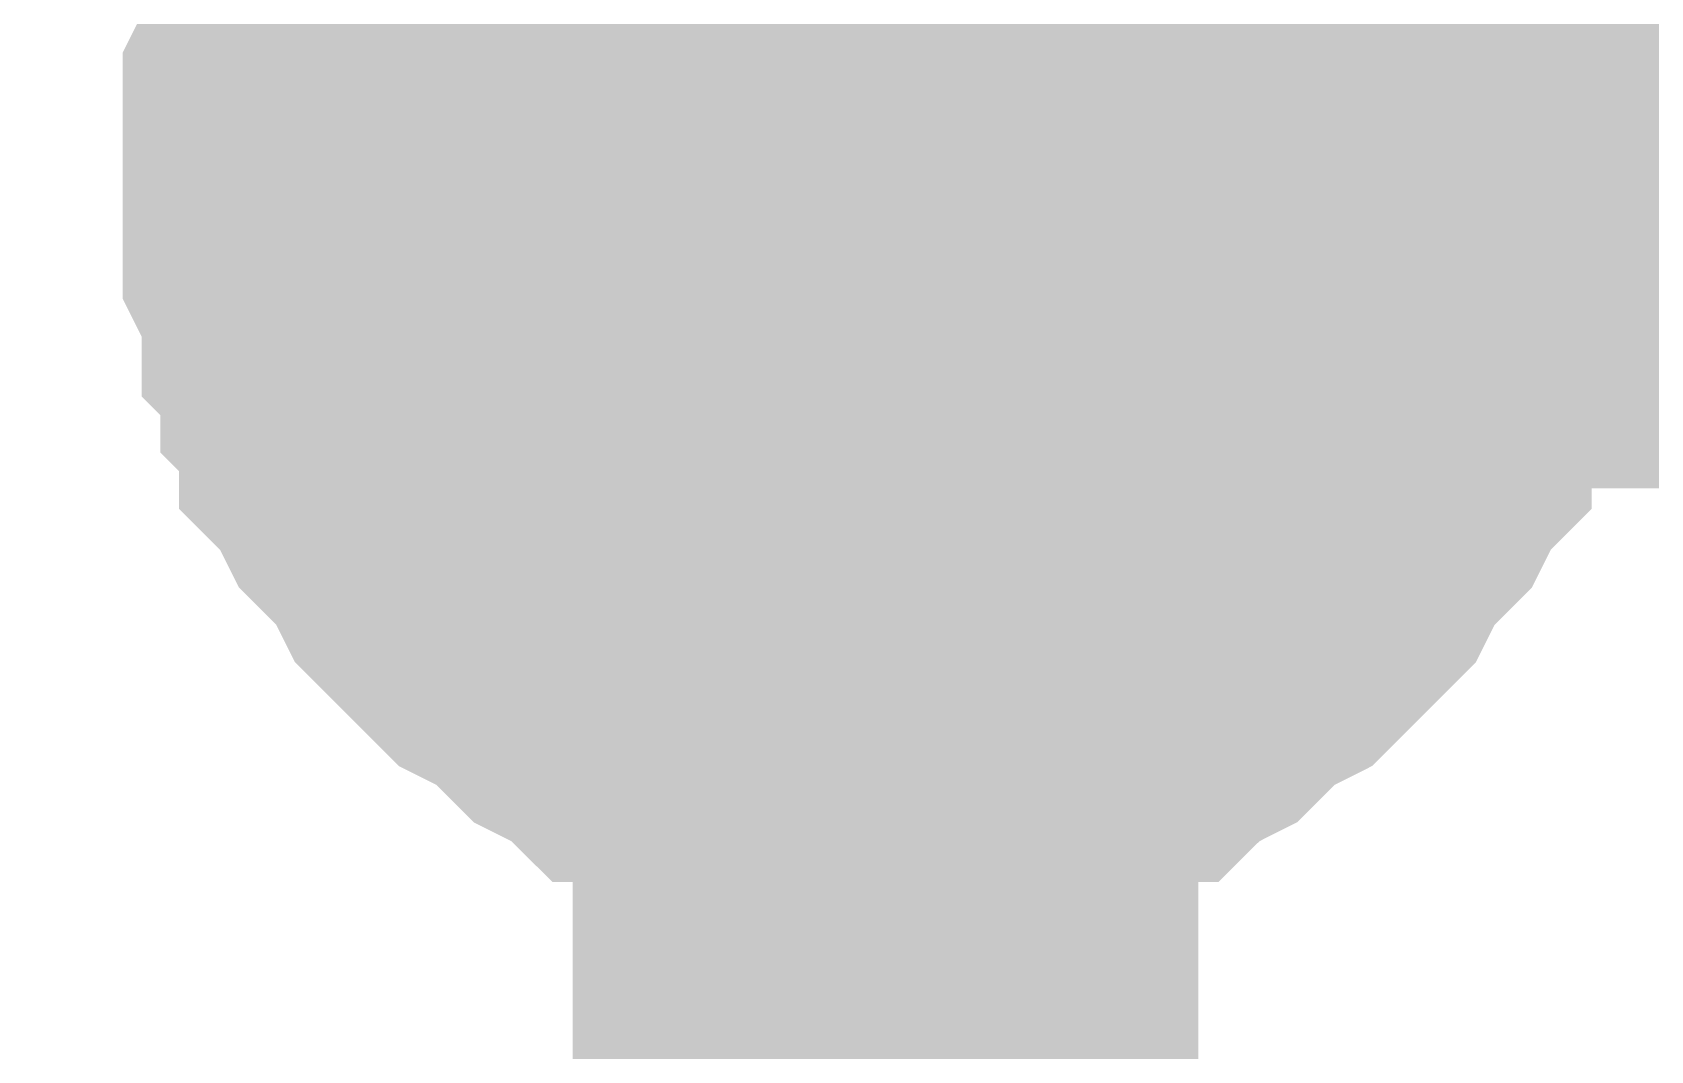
# Model space of a CAD drawing. Header units: inches. Extents: x 0 to 841, y 0 to 594.
# Drawn here: x 89.012 to 90.95, y 98.94 to 100.16 of the extents above; entities that cross this region are included whole.
import ezdxf

# ---------------------------------------------------------------- set-up
doc = ezdxf.new("R2010")
doc.units = ezdxf.units.IN
doc.layers.add('Sheet', color=255, linetype='Continuous')

msp = doc.modelspace()

# ---------------------------------------------------------------- linework, layer by layer
at = {"layer": 'Sheet'}
for points in [[(90.0334, 122.4923, 0.7493, 0.7493, 0), (90.0334, 99.9882, 0.7493, 0.7493, 0)], [(89.2698, 99.9882, 0.2997, 0.2997, 0), (89.2698, 100.0331, 0.2997, 0.2997, 0), (89.2698, 100.078, 0.2997, 0.2997, 0), (89.2698, 100.1005, 0.2997, 0.2997, 0), (89.2922, 100.1454, 0.2997, 0.2997, 0), (89.2922, 100.1903, 0.2997, 0.2997, 0), (89.3147, 100.2128, 0.2997, 0.2997, 0), (89.3147, 100.2577, 0.2997, 0.2997, 0), (89.3372, 100.2802, 0.2997, 0.2997, 0), (89.3372, 100.3251, 0.2997, 0.2997, 0)], [(89.2698, 99.9882, 0.2997, 0.2997, 0), (89.2698, 100.0331, 0.2997, 0.2997, 0), (89.2698, 100.078, 0.2997, 0.2997, 0), (89.2698, 100.1005, 0.2997, 0.2997, 0), (89.2922, 100.1454, 0.2997, 0.2997, 0), (89.2922, 100.1903, 0.2997, 0.2997, 0), (89.3147, 100.2128, 0.2997, 0.2997, 0), (89.3147, 100.2577, 0.2997, 0.2997, 0), (89.3372, 100.2802, 0.2997, 0.2997, 0), (89.3372, 100.3251, 0.2997, 0.2997, 0)], [(89.5168, 99.9882, 0.2997, 0.2997, 0), (89.5168, 100.0107, 0.2997, 0.2997, 0), (89.5168, 100.0331, 0.2997, 0.2997, 0), (89.5168, 100.078, 0.2997, 0.2997, 0), (89.5168, 100.1005, 0.2997, 0.2997, 0), (89.5393, 100.123, 0.2997, 0.2997, 0), (89.5393, 100.1454, 0.2997, 0.2997, 0), (89.5393, 100.1679, 0.2997, 0.2997, 0), (89.5617, 100.1903, 0.2997, 0.2997, 0), (89.5617, 100.2128, 0.2997, 0.2997, 0), (89.5842, 100.2353, 0.2997, 0.2997, 0), (89.5842, 100.2577, 0.2997, 0.2997, 0), (89.6067, 100.2802, 0.2997, 0.2997, 0), (89.6067, 100.3026, 0.2997, 0.2997, 0), (89.6291, 100.3251, 0.2997, 0.2997, 0)], [(89.5168, 99.9882, 0.2997, 0.2997, 0), (89.5168, 100.0107, 0.2997, 0.2997, 0), (89.5168, 100.0331, 0.2997, 0.2997, 0), (89.5168, 100.078, 0.2997, 0.2997, 0), (89.5168, 100.1005, 0.2997, 0.2997, 0), (89.5393, 100.123, 0.2997, 0.2997, 0), (89.5393, 100.1454, 0.2997, 0.2997, 0), (89.5393, 100.1679, 0.2997, 0.2997, 0), (89.5617, 100.1903, 0.2997, 0.2997, 0), (89.5617, 100.2128, 0.2997, 0.2997, 0), (89.5842, 100.2353, 0.2997, 0.2997, 0), (89.5842, 100.2577, 0.2997, 0.2997, 0), (89.6067, 100.2802, 0.2997, 0.2997, 0), (89.6067, 100.3026, 0.2997, 0.2997, 0), (89.6291, 100.3251, 0.2997, 0.2997, 0)], [(90.4151, 100.3251, 0.2997, 0.2997, 0), (90.4376, 100.3026, 0.2997, 0.2997, 0), (90.4376, 100.2802, 0.2997, 0.2997, 0), (90.4601, 100.2577, 0.2997, 0.2997, 0), (90.4601, 100.2353, 0.2997, 0.2997, 0), (90.4825, 100.2128, 0.2997, 0.2997, 0), (90.4825, 100.1903, 0.2997, 0.2997, 0), (90.505, 100.1679, 0.2997, 0.2997, 0), (90.505, 100.1454, 0.2997, 0.2997, 0), (90.505, 100.123, 0.2997, 0.2997, 0), (90.5274, 100.1005, 0.2997, 0.2997, 0), (90.5274, 100.078, 0.2997, 0.2997, 0), (90.5274, 100.0331, 0.2997, 0.2997, 0), (90.5274, 100.0107, 0.2997, 0.2997, 0), (90.5274, 99.9882, 0.2997, 0.2997, 0)], [(90.4151, 100.3251, 0.2997, 0.2997, 0), (90.4376, 100.3026, 0.2997, 0.2997, 0), (90.4376, 100.2802, 0.2997, 0.2997, 0), (90.4601, 100.2577, 0.2997, 0.2997, 0), (90.4601, 100.2353, 0.2997, 0.2997, 0), (90.4825, 100.2128, 0.2997, 0.2997, 0), (90.4825, 100.1903, 0.2997, 0.2997, 0), (90.505, 100.1679, 0.2997, 0.2997, 0), (90.505, 100.1454, 0.2997, 0.2997, 0), (90.505, 100.123, 0.2997, 0.2997, 0), (90.5274, 100.1005, 0.2997, 0.2997, 0), (90.5274, 100.078, 0.2997, 0.2997, 0), (90.5274, 100.0331, 0.2997, 0.2997, 0), (90.5274, 100.0107, 0.2997, 0.2997, 0), (90.5274, 99.9882, 0.2997, 0.2997, 0)], [(90.7295, 100.3251, 0.2997, 0.2997, 0), (90.7295, 100.2802, 0.2997, 0.2997, 0), (90.752, 100.2577, 0.2997, 0.2997, 0), (90.752, 100.2128, 0.2997, 0.2997, 0), (90.7745, 100.1903, 0.2997, 0.2997, 0), (90.7745, 100.1454, 0.2997, 0.2997, 0), (90.7969, 100.1005, 0.2997, 0.2997, 0), (90.7969, 100.078, 0.2997, 0.2997, 0), (90.7969, 100.0331, 0.2997, 0.2997, 0), (90.7969, 99.9882, 0.2997, 0.2997, 0)], [(90.7295, 100.3251, 0.2997, 0.2997, 0), (90.7295, 100.2802, 0.2997, 0.2997, 0), (90.752, 100.2577, 0.2997, 0.2997, 0), (90.752, 100.2128, 0.2997, 0.2997, 0), (90.7745, 100.1903, 0.2997, 0.2997, 0), (90.7745, 100.1454, 0.2997, 0.2997, 0), (90.7969, 100.1005, 0.2997, 0.2997, 0), (90.7969, 100.078, 0.2997, 0.2997, 0), (90.7969, 100.0331, 0.2997, 0.2997, 0), (90.7969, 99.9882, 0.2997, 0.2997, 0)], [(75.0315, 94.9798, 0.7493, 0.7493, 0), (90.0334, 94.9798, 0.7493, 0.7493, 0), (90.0334, 99.9882, 0.7493, 0.7493, 0), (100.0271, 99.9882, 0.7493, 0.7493, 0)], [(89.2698, 99.9882, 0.0991, 0.0991, 0), (89.2698, 100.0331, 0.0991, 0.0991, 0), (89.2698, 100.078, 0.0991, 0.0991, 0), (89.2698, 100.1005, 0.0991, 0.0991, 0), (89.2922, 100.1454, 0.0991, 0.0991, 0), (89.2922, 100.1903, 0.0991, 0.0991, 0), (89.3147, 100.2128, 0.0991, 0.0991, 0)], [(89.2698, 99.9882, 0.0991, 0.0991, 0), (89.2698, 100.0331, 0.0991, 0.0991, 0), (89.2698, 100.078, 0.0991, 0.0991, 0), (89.2698, 100.1005, 0.0991, 0.0991, 0), (89.2922, 100.1454, 0.0991, 0.0991, 0), (89.2922, 100.1903, 0.0991, 0.0991, 0), (89.3147, 100.2128, 0.0991, 0.0991, 0)], [(89.5168, 99.9882, 0.0991, 0.0991, 0), (89.5168, 100.0107, 0.0991, 0.0991, 0), (89.5168, 100.0331, 0.0991, 0.0991, 0), (89.5168, 100.078, 0.0991, 0.0991, 0), (89.5168, 100.1005, 0.0991, 0.0991, 0), (89.5393, 100.123, 0.0991, 0.0991, 0), (89.5393, 100.1454, 0.0991, 0.0991, 0), (89.5393, 100.1679, 0.0991, 0.0991, 0), (89.5617, 100.1903, 0.0991, 0.0991, 0), (89.5617, 100.2128, 0.0991, 0.0991, 0)], [(89.5168, 99.9882, 0.0991, 0.0991, 0), (89.5168, 100.0107, 0.0991, 0.0991, 0), (89.5168, 100.0331, 0.0991, 0.0991, 0), (89.5168, 100.078, 0.0991, 0.0991, 0), (89.5168, 100.1005, 0.0991, 0.0991, 0), (89.5393, 100.123, 0.0991, 0.0991, 0), (89.5393, 100.1454, 0.0991, 0.0991, 0), (89.5393, 100.1679, 0.0991, 0.0991, 0), (89.5617, 100.1903, 0.0991, 0.0991, 0), (89.5617, 100.2128, 0.0991, 0.0991, 0)], [(90.4825, 100.2128, 0.0991, 0.0991, 0), (90.4825, 100.1903, 0.0991, 0.0991, 0), (90.505, 100.1679, 0.0991, 0.0991, 0), (90.505, 100.1454, 0.0991, 0.0991, 0), (90.505, 100.123, 0.0991, 0.0991, 0), (90.5274, 100.1005, 0.0991, 0.0991, 0), (90.5274, 100.078, 0.0991, 0.0991, 0), (90.5274, 100.0331, 0.0991, 0.0991, 0), (90.5274, 100.0107, 0.0991, 0.0991, 0), (90.5274, 99.9882, 0.0991, 0.0991, 0)], [(90.4825, 100.2128, 0.0991, 0.0991, 0), (90.4825, 100.1903, 0.0991, 0.0991, 0), (90.505, 100.1679, 0.0991, 0.0991, 0), (90.505, 100.1454, 0.0991, 0.0991, 0), (90.505, 100.123, 0.0991, 0.0991, 0), (90.5274, 100.1005, 0.0991, 0.0991, 0), (90.5274, 100.078, 0.0991, 0.0991, 0), (90.5274, 100.0331, 0.0991, 0.0991, 0), (90.5274, 100.0107, 0.0991, 0.0991, 0), (90.5274, 99.9882, 0.0991, 0.0991, 0)], [(90.752, 100.2128, 0.0991, 0.0991, 0), (90.7745, 100.1903, 0.0991, 0.0991, 0), (90.7745, 100.1454, 0.0991, 0.0991, 0), (90.7969, 100.1005, 0.0991, 0.0991, 0), (90.7969, 100.078, 0.0991, 0.0991, 0), (90.7969, 100.0331, 0.0991, 0.0991, 0), (90.7969, 99.9882, 0.0991, 0.0991, 0)], [(90.752, 100.2128, 0.0991, 0.0991, 0), (90.7745, 100.1903, 0.0991, 0.0991, 0), (90.7745, 100.1454, 0.0991, 0.0991, 0), (90.7969, 100.1005, 0.0991, 0.0991, 0), (90.7969, 100.078, 0.0991, 0.0991, 0), (90.7969, 100.0331, 0.0991, 0.0991, 0), (90.7969, 99.9882, 0.0991, 0.0991, 0)], [(90.0334, 99.2246, 0.2997, 0.2997, 0), (89.9884, 99.2246, 0.2997, 0.2997, 0), (89.9435, 99.2246, 0.2997, 0.2997, 0), (89.9211, 99.2246, 0.2997, 0.2997, 0), (89.8761, 99.2471, 0.2997, 0.2997, 0), (89.8312, 99.2471, 0.2997, 0.2997, 0), (89.8088, 99.2695, 0.2997, 0.2997, 0), (89.7639, 99.2695, 0.2997, 0.2997, 0), (89.7414, 99.292, 0.2997, 0.2997, 0), (89.6965, 99.292, 0.2997, 0.2997, 0), (89.674, 99.3144, 0.2997, 0.2997, 0), (89.6291, 99.3369, 0.2997, 0.2997, 0), (89.6067, 99.3593, 0.2997, 0.2997, 0), (89.5842, 99.3818, 0.2997, 0.2997, 0), (89.5393, 99.4043, 0.2997, 0.2997, 0), (89.5168, 99.4267, 0.2997, 0.2997, 0), (89.4944, 99.4492, 0.2997, 0.2997, 0), (89.4719, 99.4716, 0.2997, 0.2997, 0), (89.4494, 99.4941, 0.2997, 0.2997, 0), (89.427, 99.539, 0.2997, 0.2997, 0), (89.4045, 99.5615, 0.2997, 0.2997, 0), (89.3821, 99.5839, 0.2997, 0.2997, 0), (89.3596, 99.6289, 0.2997, 0.2997, 0), (89.3372, 99.6513, 0.2997, 0.2997, 0), (89.3372, 99.6962, 0.2997, 0.2997, 0), (89.3147, 99.7187, 0.2997, 0.2997, 0), (89.3147, 99.7636, 0.2997, 0.2997, 0), (89.2922, 99.7861, 0.2997, 0.2997, 0), (89.2922, 99.831, 0.2997, 0.2997, 0), (89.2698, 99.8759, 0.2997, 0.2997, 0), (89.2698, 99.8984, 0.2997, 0.2997, 0), (89.2698, 99.9433, 0.2997, 0.2997, 0), (89.2698, 99.9882, 0.2997, 0.2997, 0)], [(89.2698, 99.9882, 0.2997, 0.2997, 0), (89.2698, 99.9882, 0.2997, 0.2997, 0)], [(90.0334, 99.2246, 0.2997, 0.2997, 0), (89.9884, 99.2246, 0.2997, 0.2997, 0), (89.9435, 99.2246, 0.2997, 0.2997, 0), (89.9211, 99.2246, 0.2997, 0.2997, 0), (89.8761, 99.2471, 0.2997, 0.2997, 0), (89.8312, 99.2471, 0.2997, 0.2997, 0), (89.8088, 99.2695, 0.2997, 0.2997, 0), (89.7639, 99.2695, 0.2997, 0.2997, 0), (89.7414, 99.292, 0.2997, 0.2997, 0), (89.6965, 99.292, 0.2997, 0.2997, 0), (89.674, 99.3144, 0.2997, 0.2997, 0), (89.6291, 99.3369, 0.2997, 0.2997, 0), (89.6067, 99.3593, 0.2997, 0.2997, 0), (89.5842, 99.3818, 0.2997, 0.2997, 0), (89.5393, 99.4043, 0.2997, 0.2997, 0), (89.5168, 99.4267, 0.2997, 0.2997, 0), (89.4944, 99.4492, 0.2997, 0.2997, 0), (89.4719, 99.4716, 0.2997, 0.2997, 0), (89.4494, 99.4941, 0.2997, 0.2997, 0), (89.427, 99.539, 0.2997, 0.2997, 0), (89.4045, 99.5615, 0.2997, 0.2997, 0), (89.3821, 99.5839, 0.2997, 0.2997, 0), (89.3596, 99.6289, 0.2997, 0.2997, 0), (89.3372, 99.6513, 0.2997, 0.2997, 0), (89.3372, 99.6962, 0.2997, 0.2997, 0), (89.3147, 99.7187, 0.2997, 0.2997, 0), (89.3147, 99.7636, 0.2997, 0.2997, 0), (89.2922, 99.7861, 0.2997, 0.2997, 0), (89.2922, 99.831, 0.2997, 0.2997, 0), (89.2698, 99.8759, 0.2997, 0.2997, 0), (89.2698, 99.8984, 0.2997, 0.2997, 0), (89.2698, 99.9433, 0.2997, 0.2997, 0), (89.2698, 99.9882, 0.2997, 0.2997, 0)], [(89.2698, 99.9882, 0.2997, 0.2997, 0), (89.2698, 99.9882, 0.2997, 0.2997, 0)], [(90.0334, 99.4716, 0.2997, 0.2997, 0), (90.0109, 99.4716, 0.2997, 0.2997, 0), (89.9884, 99.4716, 0.2997, 0.2997, 0), (89.9435, 99.4716, 0.2997, 0.2997, 0), (89.9211, 99.4716, 0.2997, 0.2997, 0), (89.8986, 99.4941, 0.2997, 0.2997, 0), (89.8761, 99.4941, 0.2997, 0.2997, 0), (89.8537, 99.4941, 0.2997, 0.2997, 0), (89.8312, 99.5166, 0.2997, 0.2997, 0), (89.8088, 99.5166, 0.2997, 0.2997, 0), (89.7863, 99.539, 0.2997, 0.2997, 0), (89.7639, 99.539, 0.2997, 0.2997, 0), (89.7414, 99.5615, 0.2997, 0.2997, 0), (89.7189, 99.5839, 0.2997, 0.2997, 0), (89.6965, 99.5839, 0.2997, 0.2997, 0), (89.674, 99.6064, 0.2997, 0.2997, 0), (89.674, 99.6289, 0.2997, 0.2997, 0), (89.6516, 99.6513, 0.2997, 0.2997, 0), (89.6291, 99.6738, 0.2997, 0.2997, 0), (89.6067, 99.6962, 0.2997, 0.2997, 0), (89.6067, 99.6962, 0.2997, 0.2997, 0), (89.5842, 99.7187, 0.2997, 0.2997, 0), (89.5842, 99.7412, 0.2997, 0.2997, 0), (89.5617, 99.7636, 0.2997, 0.2997, 0), (89.5617, 99.7861, 0.2997, 0.2997, 0), (89.5393, 99.8085, 0.2997, 0.2997, 0), (89.5393, 99.831, 0.2997, 0.2997, 0), (89.5393, 99.8534, 0.2997, 0.2997, 0), (89.5168, 99.8984, 0.2997, 0.2997, 0), (89.5168, 99.9208, 0.2997, 0.2997, 0), (89.5168, 99.9433, 0.2997, 0.2997, 0), (89.5168, 99.9657, 0.2997, 0.2997, 0), (89.5168, 99.9882, 0.2997, 0.2997, 0)], [(89.5168, 99.9882, 0.2997, 0.2997, 0), (89.5168, 99.9882, 0.2997, 0.2997, 0)], [(90.0334, 99.4716, 0.2997, 0.2997, 0), (90.0109, 99.4716, 0.2997, 0.2997, 0), (89.9884, 99.4716, 0.2997, 0.2997, 0), (89.9435, 99.4716, 0.2997, 0.2997, 0), (89.9211, 99.4716, 0.2997, 0.2997, 0), (89.8986, 99.4941, 0.2997, 0.2997, 0), (89.8761, 99.4941, 0.2997, 0.2997, 0), (89.8537, 99.4941, 0.2997, 0.2997, 0), (89.8312, 99.5166, 0.2997, 0.2997, 0), (89.8088, 99.5166, 0.2997, 0.2997, 0), (89.7863, 99.539, 0.2997, 0.2997, 0), (89.7639, 99.539, 0.2997, 0.2997, 0), (89.7414, 99.5615, 0.2997, 0.2997, 0), (89.7189, 99.5839, 0.2997, 0.2997, 0), (89.6965, 99.5839, 0.2997, 0.2997, 0), (89.674, 99.6064, 0.2997, 0.2997, 0), (89.674, 99.6289, 0.2997, 0.2997, 0), (89.6516, 99.6513, 0.2997, 0.2997, 0), (89.6291, 99.6738, 0.2997, 0.2997, 0), (89.6067, 99.6962, 0.2997, 0.2997, 0), (89.6067, 99.6962, 0.2997, 0.2997, 0), (89.5842, 99.7187, 0.2997, 0.2997, 0), (89.5842, 99.7412, 0.2997, 0.2997, 0), (89.5617, 99.7636, 0.2997, 0.2997, 0), (89.5617, 99.7861, 0.2997, 0.2997, 0), (89.5393, 99.8085, 0.2997, 0.2997, 0), (89.5393, 99.831, 0.2997, 0.2997, 0), (89.5393, 99.8534, 0.2997, 0.2997, 0), (89.5168, 99.8984, 0.2997, 0.2997, 0), (89.5168, 99.9208, 0.2997, 0.2997, 0), (89.5168, 99.9433, 0.2997, 0.2997, 0), (89.5168, 99.9657, 0.2997, 0.2997, 0), (89.5168, 99.9882, 0.2997, 0.2997, 0)], [(89.5168, 99.9882, 0.2997, 0.2997, 0), (89.5168, 99.9882, 0.2997, 0.2997, 0)], [(90.7969, 99.9882, 0.2997, 0.2997, 0), (90.7969, 99.9433, 0.2997, 0.2997, 0), (90.7969, 99.8984, 0.2997, 0.2997, 0), (90.7969, 99.8759, 0.2997, 0.2997, 0), (90.7745, 99.831, 0.2997, 0.2997, 0), (90.7745, 99.7861, 0.2997, 0.2997, 0), (90.752, 99.7636, 0.2997, 0.2997, 0), (90.752, 99.7187, 0.2997, 0.2997, 0), (90.7295, 99.6962, 0.2997, 0.2997, 0), (90.7295, 99.6513, 0.2997, 0.2997, 0), (90.7071, 99.6289, 0.2997, 0.2997, 0), (90.6846, 99.5839, 0.2997, 0.2997, 0), (90.6622, 99.5615, 0.2997, 0.2997, 0), (90.6397, 99.539, 0.2997, 0.2997, 0), (90.6173, 99.4941, 0.2997, 0.2997, 0), (90.5948, 99.4716, 0.2997, 0.2997, 0), (90.5723, 99.4492, 0.2997, 0.2997, 0), (90.5499, 99.4267, 0.2997, 0.2997, 0), (90.5274, 99.4043, 0.2997, 0.2997, 0), (90.4825, 99.3818, 0.2997, 0.2997, 0), (90.4601, 99.3593, 0.2997, 0.2997, 0), (90.4376, 99.3369, 0.2997, 0.2997, 0), (90.3927, 99.3144, 0.2997, 0.2997, 0), (90.3702, 99.292, 0.2997, 0.2997, 0), (90.3253, 99.292, 0.2997, 0.2997, 0), (90.3028, 99.2695, 0.2997, 0.2997, 0), (90.2579, 99.2695, 0.2997, 0.2997, 0), (90.2355, 99.2471, 0.2997, 0.2997, 0), (90.1906, 99.2471, 0.2997, 0.2997, 0), (90.1456, 99.2246, 0.2997, 0.2997, 0), (90.1232, 99.2246, 0.2997, 0.2997, 0), (90.0783, 99.2246, 0.2997, 0.2997, 0), (90.0334, 99.2246, 0.2997, 0.2997, 0)], [(90.7969, 99.9882, 0.2997, 0.2997, 0), (90.7969, 99.9433, 0.2997, 0.2997, 0), (90.7969, 99.8984, 0.2997, 0.2997, 0), (90.7969, 99.8759, 0.2997, 0.2997, 0), (90.7745, 99.831, 0.2997, 0.2997, 0), (90.7745, 99.7861, 0.2997, 0.2997, 0), (90.752, 99.7636, 0.2997, 0.2997, 0), (90.752, 99.7187, 0.2997, 0.2997, 0), (90.7295, 99.6962, 0.2997, 0.2997, 0), (90.7295, 99.6513, 0.2997, 0.2997, 0), (90.7071, 99.6289, 0.2997, 0.2997, 0), (90.6846, 99.5839, 0.2997, 0.2997, 0), (90.6622, 99.5615, 0.2997, 0.2997, 0), (90.6397, 99.539, 0.2997, 0.2997, 0), (90.6173, 99.4941, 0.2997, 0.2997, 0), (90.5948, 99.4716, 0.2997, 0.2997, 0), (90.5723, 99.4492, 0.2997, 0.2997, 0), (90.5499, 99.4267, 0.2997, 0.2997, 0), (90.5274, 99.4043, 0.2997, 0.2997, 0), (90.4825, 99.3818, 0.2997, 0.2997, 0), (90.4601, 99.3593, 0.2997, 0.2997, 0), (90.4376, 99.3369, 0.2997, 0.2997, 0), (90.3927, 99.3144, 0.2997, 0.2997, 0), (90.3702, 99.292, 0.2997, 0.2997, 0), (90.3253, 99.292, 0.2997, 0.2997, 0), (90.3028, 99.2695, 0.2997, 0.2997, 0), (90.2579, 99.2695, 0.2997, 0.2997, 0), (90.2355, 99.2471, 0.2997, 0.2997, 0), (90.1906, 99.2471, 0.2997, 0.2997, 0), (90.1456, 99.2246, 0.2997, 0.2997, 0), (90.1232, 99.2246, 0.2997, 0.2997, 0), (90.0783, 99.2246, 0.2997, 0.2997, 0), (90.0334, 99.2246, 0.2997, 0.2997, 0)], [(90.5274, 99.9882, 0.2997, 0.2997, 0), (90.5274, 99.9657, 0.2997, 0.2997, 0), (90.5274, 99.9433, 0.2997, 0.2997, 0), (90.5274, 99.9208, 0.2997, 0.2997, 0), (90.5274, 99.8984, 0.2997, 0.2997, 0), (90.505, 99.8534, 0.2997, 0.2997, 0), (90.505, 99.831, 0.2997, 0.2997, 0), (90.505, 99.8085, 0.2997, 0.2997, 0), (90.4825, 99.7861, 0.2997, 0.2997, 0), (90.4825, 99.7636, 0.2997, 0.2997, 0), (90.4601, 99.7412, 0.2997, 0.2997, 0), (90.4601, 99.7187, 0.2997, 0.2997, 0), (90.4376, 99.6962, 0.2997, 0.2997, 0), (90.4376, 99.6962, 0.2997, 0.2997, 0), (90.4151, 99.6738, 0.2997, 0.2997, 0), (90.3927, 99.6513, 0.2997, 0.2997, 0), (90.3702, 99.6289, 0.2997, 0.2997, 0), (90.3702, 99.6064, 0.2997, 0.2997, 0), (90.3478, 99.5839, 0.2997, 0.2997, 0), (90.3253, 99.5839, 0.2997, 0.2997, 0), (90.3028, 99.5615, 0.2997, 0.2997, 0), (90.2804, 99.539, 0.2997, 0.2997, 0), (90.2579, 99.539, 0.2997, 0.2997, 0), (90.2355, 99.5166, 0.2997, 0.2997, 0), (90.2355, 99.5166, 0.2997, 0.2997, 0), (90.213, 99.4941, 0.2997, 0.2997, 0), (90.1681, 99.4941, 0.2997, 0.2997, 0), (90.1456, 99.4941, 0.2997, 0.2997, 0), (90.1232, 99.4716, 0.2997, 0.2997, 0), (90.1007, 99.4716, 0.2997, 0.2997, 0), (90.0783, 99.4716, 0.2997, 0.2997, 0), (90.0558, 99.4716, 0.2997, 0.2997, 0), (90.0334, 99.4716, 0.2997, 0.2997, 0)], [(90.5274, 99.9882, 0.2997, 0.2997, 0), (90.5274, 99.9657, 0.2997, 0.2997, 0), (90.5274, 99.9433, 0.2997, 0.2997, 0), (90.5274, 99.9208, 0.2997, 0.2997, 0), (90.5274, 99.8984, 0.2997, 0.2997, 0), (90.505, 99.8534, 0.2997, 0.2997, 0), (90.505, 99.831, 0.2997, 0.2997, 0), (90.505, 99.8085, 0.2997, 0.2997, 0), (90.4825, 99.7861, 0.2997, 0.2997, 0), (90.4825, 99.7636, 0.2997, 0.2997, 0), (90.4601, 99.7412, 0.2997, 0.2997, 0), (90.4601, 99.7187, 0.2997, 0.2997, 0), (90.4376, 99.6962, 0.2997, 0.2997, 0), (90.4376, 99.6962, 0.2997, 0.2997, 0), (90.4151, 99.6738, 0.2997, 0.2997, 0), (90.3927, 99.6513, 0.2997, 0.2997, 0), (90.3702, 99.6289, 0.2997, 0.2997, 0), (90.3702, 99.6064, 0.2997, 0.2997, 0), (90.3478, 99.5839, 0.2997, 0.2997, 0), (90.3253, 99.5839, 0.2997, 0.2997, 0), (90.3028, 99.5615, 0.2997, 0.2997, 0), (90.2804, 99.539, 0.2997, 0.2997, 0), (90.2579, 99.539, 0.2997, 0.2997, 0), (90.2355, 99.5166, 0.2997, 0.2997, 0), (90.2355, 99.5166, 0.2997, 0.2997, 0), (90.213, 99.4941, 0.2997, 0.2997, 0), (90.1681, 99.4941, 0.2997, 0.2997, 0), (90.1456, 99.4941, 0.2997, 0.2997, 0), (90.1232, 99.4716, 0.2997, 0.2997, 0), (90.1007, 99.4716, 0.2997, 0.2997, 0), (90.0783, 99.4716, 0.2997, 0.2997, 0), (90.0558, 99.4716, 0.2997, 0.2997, 0), (90.0334, 99.4716, 0.2997, 0.2997, 0)], [(90.5274, 99.9882, 0.2997, 0.2997, 0), (90.5274, 99.9882, 0.2997, 0.2997, 0), (90.5274, 99.9882, 0.2997, 0.2997, 0), (90.5274, 99.9882, 0.2997, 0.2997, 0), (90.5274, 99.9882, 0.2997, 0.2997, 0), (90.5274, 99.9882, 0.2997, 0.2997, 0), (90.5274, 99.9882, 0.2997, 0.2997, 0), (90.5274, 99.9882, 0.2997, 0.2997, 0), (90.5274, 99.9882, 0.2997, 0.2997, 0), (90.5274, 99.9882, 0.2997, 0.2997, 0), (90.5274, 99.9882, 0.2997, 0.2997, 0), (90.5274, 99.9882, 0.2997, 0.2997, 0), (90.5274, 99.9882, 0.2997, 0.2997, 0), (90.5274, 99.9882, 0.2997, 0.2997, 0), (90.5274, 99.9882, 0.2997, 0.2997, 0), (90.5274, 99.9882, 0.2997, 0.2997, 0), (90.5274, 99.9882, 0.2997, 0.2997, 0), (90.5274, 99.9882, 0.2997, 0.2997, 0), (90.5274, 99.9882, 0.2997, 0.2997, 0), (90.5274, 99.9882, 0.2997, 0.2997, 0), (90.5274, 99.9882, 0.2997, 0.2997, 0), (90.5274, 99.9882, 0.2997, 0.2997, 0), (90.5274, 99.9882, 0.2997, 0.2997, 0), (90.5274, 99.9882, 0.2997, 0.2997, 0), (90.5274, 99.9882, 0.2997, 0.2997, 0), (90.5274, 99.9882, 0.2997, 0.2997, 0), (90.5274, 99.9882, 0.2997, 0.2997, 0), (90.5274, 99.9882, 0.2997, 0.2997, 0), (90.5274, 99.9882, 0.2997, 0.2997, 0), (90.5274, 99.9882, 0.2997, 0.2997, 0), (90.5274, 99.9882, 0.2997, 0.2997, 0), (90.5274, 99.9882, 0.2997, 0.2997, 0), (90.5274, 99.9882, 0.2997, 0.2997, 0)], [(90.5274, 99.9882, 0.2997, 0.2997, 0), (90.5274, 99.9882, 0.2997, 0.2997, 0)], [(90.5274, 99.9882, 0.2997, 0.2997, 0), (90.5274, 99.9882, 0.2997, 0.2997, 0), (90.5274, 99.9882, 0.2997, 0.2997, 0), (90.5274, 99.9882, 0.2997, 0.2997, 0), (90.5274, 99.9882, 0.2997, 0.2997, 0), (90.5274, 99.9882, 0.2997, 0.2997, 0), (90.5274, 99.9882, 0.2997, 0.2997, 0), (90.5274, 99.9882, 0.2997, 0.2997, 0), (90.5274, 99.9882, 0.2997, 0.2997, 0), (90.5274, 99.9882, 0.2997, 0.2997, 0), (90.5274, 99.9882, 0.2997, 0.2997, 0), (90.5274, 99.9882, 0.2997, 0.2997, 0), (90.5274, 99.9882, 0.2997, 0.2997, 0), (90.5274, 99.9882, 0.2997, 0.2997, 0), (90.5274, 99.9882, 0.2997, 0.2997, 0), (90.5274, 99.9882, 0.2997, 0.2997, 0), (90.5274, 99.9882, 0.2997, 0.2997, 0), (90.5274, 99.9882, 0.2997, 0.2997, 0), (90.5274, 99.9882, 0.2997, 0.2997, 0), (90.5274, 99.9882, 0.2997, 0.2997, 0), (90.5274, 99.9882, 0.2997, 0.2997, 0), (90.5274, 99.9882, 0.2997, 0.2997, 0), (90.5274, 99.9882, 0.2997, 0.2997, 0), (90.5274, 99.9882, 0.2997, 0.2997, 0), (90.5274, 99.9882, 0.2997, 0.2997, 0), (90.5274, 99.9882, 0.2997, 0.2997, 0), (90.5274, 99.9882, 0.2997, 0.2997, 0), (90.5274, 99.9882, 0.2997, 0.2997, 0), (90.5274, 99.9882, 0.2997, 0.2997, 0), (90.5274, 99.9882, 0.2997, 0.2997, 0), (90.5274, 99.9882, 0.2997, 0.2997, 0), (90.5274, 99.9882, 0.2997, 0.2997, 0), (90.5274, 99.9882, 0.2997, 0.2997, 0)], [(90.5274, 99.9882, 0.2997, 0.2997, 0), (90.5274, 99.9882, 0.2997, 0.2997, 0)], [(90.7969, 99.9882, 0.2997, 0.2997, 0), (90.7969, 99.9882, 0.2997, 0.2997, 0), (90.7969, 99.9882, 0.2997, 0.2997, 0), (90.7969, 99.9882, 0.2997, 0.2997, 0), (90.7969, 99.9882, 0.2997, 0.2997, 0), (90.7969, 99.9882, 0.2997, 0.2997, 0), (90.7969, 99.9882, 0.2997, 0.2997, 0), (90.7969, 99.9882, 0.2997, 0.2997, 0), (90.7969, 99.9882, 0.2997, 0.2997, 0), (90.7969, 99.9882, 0.2997, 0.2997, 0), (90.7969, 99.9882, 0.2997, 0.2997, 0), (90.7969, 99.9882, 0.2997, 0.2997, 0), (90.7969, 99.9882, 0.2997, 0.2997, 0), (90.7969, 99.9882, 0.2997, 0.2997, 0), (90.7969, 99.9882, 0.2997, 0.2997, 0), (90.7969, 99.9882, 0.2997, 0.2997, 0), (90.7969, 99.9882, 0.2997, 0.2997, 0), (90.7969, 99.9882, 0.2997, 0.2997, 0), (90.7969, 99.9882, 0.2997, 0.2997, 0), (90.7969, 99.9882, 0.2997, 0.2997, 0), (90.7969, 99.9882, 0.2997, 0.2997, 0), (90.7969, 99.9882, 0.2997, 0.2997, 0), (90.7969, 99.9882, 0.2997, 0.2997, 0), (90.7969, 99.9882, 0.2997, 0.2997, 0), (90.7969, 99.9882, 0.2997, 0.2997, 0), (90.7969, 99.9882, 0.2997, 0.2997, 0), (90.7969, 99.9882, 0.2997, 0.2997, 0), (90.7969, 99.9882, 0.2997, 0.2997, 0), (90.7969, 99.9882, 0.2997, 0.2997, 0), (90.7969, 99.9882, 0.2997, 0.2997, 0), (90.7969, 99.9882, 0.2997, 0.2997, 0), (90.7969, 99.9882, 0.2997, 0.2997, 0), (90.7969, 99.9882, 0.2997, 0.2997, 0)], [(90.7969, 99.9882, 0.2997, 0.2997, 0), (90.7969, 99.9882, 0.2997, 0.2997, 0)], [(90.7969, 99.9882, 0.2997, 0.2997, 0), (90.7969, 99.9882, 0.2997, 0.2997, 0), (90.7969, 99.9882, 0.2997, 0.2997, 0), (90.7969, 99.9882, 0.2997, 0.2997, 0), (90.7969, 99.9882, 0.2997, 0.2997, 0), (90.7969, 99.9882, 0.2997, 0.2997, 0), (90.7969, 99.9882, 0.2997, 0.2997, 0), (90.7969, 99.9882, 0.2997, 0.2997, 0), (90.7969, 99.9882, 0.2997, 0.2997, 0), (90.7969, 99.9882, 0.2997, 0.2997, 0), (90.7969, 99.9882, 0.2997, 0.2997, 0), (90.7969, 99.9882, 0.2997, 0.2997, 0), (90.7969, 99.9882, 0.2997, 0.2997, 0), (90.7969, 99.9882, 0.2997, 0.2997, 0), (90.7969, 99.9882, 0.2997, 0.2997, 0), (90.7969, 99.9882, 0.2997, 0.2997, 0), (90.7969, 99.9882, 0.2997, 0.2997, 0), (90.7969, 99.9882, 0.2997, 0.2997, 0), (90.7969, 99.9882, 0.2997, 0.2997, 0), (90.7969, 99.9882, 0.2997, 0.2997, 0), (90.7969, 99.9882, 0.2997, 0.2997, 0), (90.7969, 99.9882, 0.2997, 0.2997, 0), (90.7969, 99.9882, 0.2997, 0.2997, 0), (90.7969, 99.9882, 0.2997, 0.2997, 0), (90.7969, 99.9882, 0.2997, 0.2997, 0), (90.7969, 99.9882, 0.2997, 0.2997, 0), (90.7969, 99.9882, 0.2997, 0.2997, 0), (90.7969, 99.9882, 0.2997, 0.2997, 0), (90.7969, 99.9882, 0.2997, 0.2997, 0), (90.7969, 99.9882, 0.2997, 0.2997, 0), (90.7969, 99.9882, 0.2997, 0.2997, 0), (90.7969, 99.9882, 0.2997, 0.2997, 0), (90.7969, 99.9882, 0.2997, 0.2997, 0)], [(90.7969, 99.9882, 0.2997, 0.2997, 0), (90.7969, 99.9882, 0.2997, 0.2997, 0)], [(90.0334, 99.2246, 0.0991, 0.0991, 0), (89.9884, 99.2246, 0.0991, 0.0991, 0), (89.9435, 99.2246, 0.0991, 0.0991, 0), (89.9211, 99.2246, 0.0991, 0.0991, 0), (89.8761, 99.2471, 0.0991, 0.0991, 0), (89.8312, 99.2471, 0.0991, 0.0991, 0), (89.8088, 99.2695, 0.0991, 0.0991, 0), (89.7639, 99.2695, 0.0991, 0.0991, 0), (89.7414, 99.292, 0.0991, 0.0991, 0), (89.6965, 99.292, 0.0991, 0.0991, 0), (89.674, 99.3144, 0.0991, 0.0991, 0), (89.6291, 99.3369, 0.0991, 0.0991, 0), (89.6067, 99.3593, 0.0991, 0.0991, 0), (89.5842, 99.3818, 0.0991, 0.0991, 0), (89.5393, 99.4043, 0.0991, 0.0991, 0), (89.5168, 99.4267, 0.0991, 0.0991, 0), (89.4944, 99.4492, 0.0991, 0.0991, 0), (89.4719, 99.4716, 0.0991, 0.0991, 0), (89.4494, 99.4941, 0.0991, 0.0991, 0), (89.427, 99.539, 0.0991, 0.0991, 0), (89.4045, 99.5615, 0.0991, 0.0991, 0), (89.3821, 99.5839, 0.0991, 0.0991, 0), (89.3596, 99.6289, 0.0991, 0.0991, 0), (89.3372, 99.6513, 0.0991, 0.0991, 0), (89.3372, 99.6962, 0.0991, 0.0991, 0), (89.3147, 99.7187, 0.0991, 0.0991, 0), (89.3147, 99.7636, 0.0991, 0.0991, 0), (89.2922, 99.7861, 0.0991, 0.0991, 0), (89.2922, 99.831, 0.0991, 0.0991, 0), (89.2698, 99.8759, 0.0991, 0.0991, 0), (89.2698, 99.8984, 0.0991, 0.0991, 0), (89.2698, 99.9433, 0.0991, 0.0991, 0), (89.2698, 99.9882, 0.0991, 0.0991, 0)], [(89.2698, 99.9882, 0.0991, 0.0991, 0), (89.2698, 99.9882, 0.0991, 0.0991, 0)], [(90.0334, 99.2246, 0.0991, 0.0991, 0), (89.9884, 99.2246, 0.0991, 0.0991, 0), (89.9435, 99.2246, 0.0991, 0.0991, 0), (89.9211, 99.2246, 0.0991, 0.0991, 0), (89.8761, 99.2471, 0.0991, 0.0991, 0), (89.8312, 99.2471, 0.0991, 0.0991, 0), (89.8088, 99.2695, 0.0991, 0.0991, 0), (89.7639, 99.2695, 0.0991, 0.0991, 0), (89.7414, 99.292, 0.0991, 0.0991, 0), (89.6965, 99.292, 0.0991, 0.0991, 0), (89.674, 99.3144, 0.0991, 0.0991, 0), (89.6291, 99.3369, 0.0991, 0.0991, 0), (89.6067, 99.3593, 0.0991, 0.0991, 0), (89.5842, 99.3818, 0.0991, 0.0991, 0), (89.5393, 99.4043, 0.0991, 0.0991, 0), (89.5168, 99.4267, 0.0991, 0.0991, 0), (89.4944, 99.4492, 0.0991, 0.0991, 0), (89.4719, 99.4716, 0.0991, 0.0991, 0), (89.4494, 99.4941, 0.0991, 0.0991, 0), (89.427, 99.539, 0.0991, 0.0991, 0), (89.4045, 99.5615, 0.0991, 0.0991, 0), (89.3821, 99.5839, 0.0991, 0.0991, 0), (89.3596, 99.6289, 0.0991, 0.0991, 0), (89.3372, 99.6513, 0.0991, 0.0991, 0), (89.3372, 99.6962, 0.0991, 0.0991, 0), (89.3147, 99.7187, 0.0991, 0.0991, 0), (89.3147, 99.7636, 0.0991, 0.0991, 0), (89.2922, 99.7861, 0.0991, 0.0991, 0), (89.2922, 99.831, 0.0991, 0.0991, 0), (89.2698, 99.8759, 0.0991, 0.0991, 0), (89.2698, 99.8984, 0.0991, 0.0991, 0), (89.2698, 99.9433, 0.0991, 0.0991, 0), (89.2698, 99.9882, 0.0991, 0.0991, 0)], [(89.2698, 99.9882, 0.0991, 0.0991, 0), (89.2698, 99.9882, 0.0991, 0.0991, 0)], [(90.0334, 99.4716, 0.0991, 0.0991, 0), (90.0109, 99.4716, 0.0991, 0.0991, 0), (89.9884, 99.4716, 0.0991, 0.0991, 0), (89.9435, 99.4716, 0.0991, 0.0991, 0), (89.9211, 99.4716, 0.0991, 0.0991, 0), (89.8986, 99.4941, 0.0991, 0.0991, 0), (89.8761, 99.4941, 0.0991, 0.0991, 0), (89.8537, 99.4941, 0.0991, 0.0991, 0), (89.8312, 99.5166, 0.0991, 0.0991, 0), (89.8088, 99.5166, 0.0991, 0.0991, 0), (89.7863, 99.539, 0.0991, 0.0991, 0), (89.7639, 99.539, 0.0991, 0.0991, 0), (89.7414, 99.5615, 0.0991, 0.0991, 0), (89.7189, 99.5839, 0.0991, 0.0991, 0), (89.6965, 99.5839, 0.0991, 0.0991, 0), (89.674, 99.6064, 0.0991, 0.0991, 0), (89.674, 99.6289, 0.0991, 0.0991, 0), (89.6516, 99.6513, 0.0991, 0.0991, 0), (89.6291, 99.6738, 0.0991, 0.0991, 0), (89.6067, 99.6962, 0.0991, 0.0991, 0), (89.6067, 99.6962, 0.0991, 0.0991, 0), (89.5842, 99.7187, 0.0991, 0.0991, 0), (89.5842, 99.7412, 0.0991, 0.0991, 0), (89.5617, 99.7636, 0.0991, 0.0991, 0), (89.5617, 99.7861, 0.0991, 0.0991, 0), (89.5393, 99.8085, 0.0991, 0.0991, 0), (89.5393, 99.831, 0.0991, 0.0991, 0), (89.5393, 99.8534, 0.0991, 0.0991, 0), (89.5168, 99.8984, 0.0991, 0.0991, 0), (89.5168, 99.9208, 0.0991, 0.0991, 0), (89.5168, 99.9433, 0.0991, 0.0991, 0), (89.5168, 99.9657, 0.0991, 0.0991, 0), (89.5168, 99.9882, 0.0991, 0.0991, 0)], [(89.5168, 99.9882, 0.0991, 0.0991, 0), (89.5168, 99.9882, 0.0991, 0.0991, 0)], [(90.0334, 99.4716, 0.0991, 0.0991, 0), (90.0109, 99.4716, 0.0991, 0.0991, 0), (89.9884, 99.4716, 0.0991, 0.0991, 0), (89.9435, 99.4716, 0.0991, 0.0991, 0), (89.9211, 99.4716, 0.0991, 0.0991, 0), (89.8986, 99.4941, 0.0991, 0.0991, 0), (89.8761, 99.4941, 0.0991, 0.0991, 0), (89.8537, 99.4941, 0.0991, 0.0991, 0), (89.8312, 99.5166, 0.0991, 0.0991, 0), (89.8088, 99.5166, 0.0991, 0.0991, 0), (89.7863, 99.539, 0.0991, 0.0991, 0), (89.7639, 99.539, 0.0991, 0.0991, 0), (89.7414, 99.5615, 0.0991, 0.0991, 0), (89.7189, 99.5839, 0.0991, 0.0991, 0), (89.6965, 99.5839, 0.0991, 0.0991, 0), (89.674, 99.6064, 0.0991, 0.0991, 0), (89.674, 99.6289, 0.0991, 0.0991, 0), (89.6516, 99.6513, 0.0991, 0.0991, 0), (89.6291, 99.6738, 0.0991, 0.0991, 0), (89.6067, 99.6962, 0.0991, 0.0991, 0), (89.6067, 99.6962, 0.0991, 0.0991, 0), (89.5842, 99.7187, 0.0991, 0.0991, 0), (89.5842, 99.7412, 0.0991, 0.0991, 0), (89.5617, 99.7636, 0.0991, 0.0991, 0), (89.5617, 99.7861, 0.0991, 0.0991, 0), (89.5393, 99.8085, 0.0991, 0.0991, 0), (89.5393, 99.831, 0.0991, 0.0991, 0), (89.5393, 99.8534, 0.0991, 0.0991, 0), (89.5168, 99.8984, 0.0991, 0.0991, 0), (89.5168, 99.9208, 0.0991, 0.0991, 0), (89.5168, 99.9433, 0.0991, 0.0991, 0), (89.5168, 99.9657, 0.0991, 0.0991, 0), (89.5168, 99.9882, 0.0991, 0.0991, 0)], [(89.5168, 99.9882, 0.0991, 0.0991, 0), (89.5168, 99.9882, 0.0991, 0.0991, 0)], [(90.7969, 99.9882, 0.0991, 0.0991, 0), (90.7969, 99.9433, 0.0991, 0.0991, 0), (90.7969, 99.8984, 0.0991, 0.0991, 0), (90.7969, 99.8759, 0.0991, 0.0991, 0), (90.7745, 99.831, 0.0991, 0.0991, 0), (90.7745, 99.7861, 0.0991, 0.0991, 0), (90.752, 99.7636, 0.0991, 0.0991, 0), (90.752, 99.7187, 0.0991, 0.0991, 0), (90.7295, 99.6962, 0.0991, 0.0991, 0), (90.7295, 99.6513, 0.0991, 0.0991, 0), (90.7071, 99.6289, 0.0991, 0.0991, 0), (90.6846, 99.5839, 0.0991, 0.0991, 0), (90.6622, 99.5615, 0.0991, 0.0991, 0), (90.6397, 99.539, 0.0991, 0.0991, 0), (90.6173, 99.4941, 0.0991, 0.0991, 0), (90.5948, 99.4716, 0.0991, 0.0991, 0), (90.5723, 99.4492, 0.0991, 0.0991, 0), (90.5499, 99.4267, 0.0991, 0.0991, 0), (90.5274, 99.4043, 0.0991, 0.0991, 0), (90.4825, 99.3818, 0.0991, 0.0991, 0), (90.4601, 99.3593, 0.0991, 0.0991, 0), (90.4376, 99.3369, 0.0991, 0.0991, 0), (90.3927, 99.3144, 0.0991, 0.0991, 0), (90.3702, 99.292, 0.0991, 0.0991, 0), (90.3253, 99.292, 0.0991, 0.0991, 0), (90.3028, 99.2695, 0.0991, 0.0991, 0), (90.2579, 99.2695, 0.0991, 0.0991, 0), (90.2355, 99.2471, 0.0991, 0.0991, 0), (90.1906, 99.2471, 0.0991, 0.0991, 0), (90.1456, 99.2246, 0.0991, 0.0991, 0), (90.1232, 99.2246, 0.0991, 0.0991, 0), (90.0783, 99.2246, 0.0991, 0.0991, 0), (90.0334, 99.2246, 0.0991, 0.0991, 0)], [(90.7969, 99.9882, 0.0991, 0.0991, 0), (90.7969, 99.9433, 0.0991, 0.0991, 0), (90.7969, 99.8984, 0.0991, 0.0991, 0), (90.7969, 99.8759, 0.0991, 0.0991, 0), (90.7745, 99.831, 0.0991, 0.0991, 0), (90.7745, 99.7861, 0.0991, 0.0991, 0), (90.752, 99.7636, 0.0991, 0.0991, 0), (90.752, 99.7187, 0.0991, 0.0991, 0), (90.7295, 99.6962, 0.0991, 0.0991, 0), (90.7295, 99.6513, 0.0991, 0.0991, 0), (90.7071, 99.6289, 0.0991, 0.0991, 0), (90.6846, 99.5839, 0.0991, 0.0991, 0), (90.6622, 99.5615, 0.0991, 0.0991, 0), (90.6397, 99.539, 0.0991, 0.0991, 0), (90.6173, 99.4941, 0.0991, 0.0991, 0), (90.5948, 99.4716, 0.0991, 0.0991, 0), (90.5723, 99.4492, 0.0991, 0.0991, 0), (90.5499, 99.4267, 0.0991, 0.0991, 0), (90.5274, 99.4043, 0.0991, 0.0991, 0), (90.4825, 99.3818, 0.0991, 0.0991, 0), (90.4601, 99.3593, 0.0991, 0.0991, 0), (90.4376, 99.3369, 0.0991, 0.0991, 0), (90.3927, 99.3144, 0.0991, 0.0991, 0), (90.3702, 99.292, 0.0991, 0.0991, 0), (90.3253, 99.292, 0.0991, 0.0991, 0), (90.3028, 99.2695, 0.0991, 0.0991, 0), (90.2579, 99.2695, 0.0991, 0.0991, 0), (90.2355, 99.2471, 0.0991, 0.0991, 0), (90.1906, 99.2471, 0.0991, 0.0991, 0), (90.1456, 99.2246, 0.0991, 0.0991, 0), (90.1232, 99.2246, 0.0991, 0.0991, 0), (90.0783, 99.2246, 0.0991, 0.0991, 0), (90.0334, 99.2246, 0.0991, 0.0991, 0)], [(90.5274, 99.9882, 0.0991, 0.0991, 0), (90.5274, 99.9657, 0.0991, 0.0991, 0), (90.5274, 99.9433, 0.0991, 0.0991, 0), (90.5274, 99.9208, 0.0991, 0.0991, 0), (90.5274, 99.8984, 0.0991, 0.0991, 0), (90.505, 99.8534, 0.0991, 0.0991, 0), (90.505, 99.831, 0.0991, 0.0991, 0), (90.505, 99.8085, 0.0991, 0.0991, 0), (90.4825, 99.7861, 0.0991, 0.0991, 0), (90.4825, 99.7636, 0.0991, 0.0991, 0), (90.4601, 99.7412, 0.0991, 0.0991, 0), (90.4601, 99.7187, 0.0991, 0.0991, 0), (90.4376, 99.6962, 0.0991, 0.0991, 0), (90.4376, 99.6962, 0.0991, 0.0991, 0), (90.4151, 99.6738, 0.0991, 0.0991, 0), (90.3927, 99.6513, 0.0991, 0.0991, 0), (90.3702, 99.6289, 0.0991, 0.0991, 0), (90.3702, 99.6064, 0.0991, 0.0991, 0), (90.3478, 99.5839, 0.0991, 0.0991, 0), (90.3253, 99.5839, 0.0991, 0.0991, 0), (90.3028, 99.5615, 0.0991, 0.0991, 0), (90.2804, 99.539, 0.0991, 0.0991, 0), (90.2579, 99.539, 0.0991, 0.0991, 0), (90.2355, 99.5166, 0.0991, 0.0991, 0), (90.2355, 99.5166, 0.0991, 0.0991, 0), (90.213, 99.4941, 0.0991, 0.0991, 0), (90.1681, 99.4941, 0.0991, 0.0991, 0), (90.1456, 99.4941, 0.0991, 0.0991, 0), (90.1232, 99.4716, 0.0991, 0.0991, 0), (90.1007, 99.4716, 0.0991, 0.0991, 0), (90.0783, 99.4716, 0.0991, 0.0991, 0), (90.0558, 99.4716, 0.0991, 0.0991, 0), (90.0334, 99.4716, 0.0991, 0.0991, 0)], [(90.5274, 99.9882, 0.0991, 0.0991, 0), (90.5274, 99.9657, 0.0991, 0.0991, 0), (90.5274, 99.9433, 0.0991, 0.0991, 0), (90.5274, 99.9208, 0.0991, 0.0991, 0), (90.5274, 99.8984, 0.0991, 0.0991, 0), (90.505, 99.8534, 0.0991, 0.0991, 0), (90.505, 99.831, 0.0991, 0.0991, 0), (90.505, 99.8085, 0.0991, 0.0991, 0), (90.4825, 99.7861, 0.0991, 0.0991, 0), (90.4825, 99.7636, 0.0991, 0.0991, 0), (90.4601, 99.7412, 0.0991, 0.0991, 0), (90.4601, 99.7187, 0.0991, 0.0991, 0), (90.4376, 99.6962, 0.0991, 0.0991, 0), (90.4376, 99.6962, 0.0991, 0.0991, 0), (90.4151, 99.6738, 0.0991, 0.0991, 0), (90.3927, 99.6513, 0.0991, 0.0991, 0), (90.3702, 99.6289, 0.0991, 0.0991, 0), (90.3702, 99.6064, 0.0991, 0.0991, 0), (90.3478, 99.5839, 0.0991, 0.0991, 0), (90.3253, 99.5839, 0.0991, 0.0991, 0), (90.3028, 99.5615, 0.0991, 0.0991, 0), (90.2804, 99.539, 0.0991, 0.0991, 0), (90.2579, 99.539, 0.0991, 0.0991, 0), (90.2355, 99.5166, 0.0991, 0.0991, 0), (90.2355, 99.5166, 0.0991, 0.0991, 0), (90.213, 99.4941, 0.0991, 0.0991, 0), (90.1681, 99.4941, 0.0991, 0.0991, 0), (90.1456, 99.4941, 0.0991, 0.0991, 0), (90.1232, 99.4716, 0.0991, 0.0991, 0), (90.1007, 99.4716, 0.0991, 0.0991, 0), (90.0783, 99.4716, 0.0991, 0.0991, 0), (90.0558, 99.4716, 0.0991, 0.0991, 0), (90.0334, 99.4716, 0.0991, 0.0991, 0)], [(90.5274, 99.9882, 0.0991, 0.0991, 0), (90.5274, 99.9882, 0.0991, 0.0991, 0), (90.5274, 99.9882, 0.0991, 0.0991, 0), (90.5274, 99.9882, 0.0991, 0.0991, 0), (90.5274, 99.9882, 0.0991, 0.0991, 0), (90.5274, 99.9882, 0.0991, 0.0991, 0), (90.5274, 99.9882, 0.0991, 0.0991, 0), (90.5274, 99.9882, 0.0991, 0.0991, 0), (90.5274, 99.9882, 0.0991, 0.0991, 0), (90.5274, 99.9882, 0.0991, 0.0991, 0), (90.5274, 99.9882, 0.0991, 0.0991, 0), (90.5274, 99.9882, 0.0991, 0.0991, 0), (90.5274, 99.9882, 0.0991, 0.0991, 0), (90.5274, 99.9882, 0.0991, 0.0991, 0), (90.5274, 99.9882, 0.0991, 0.0991, 0), (90.5274, 99.9882, 0.0991, 0.0991, 0), (90.5274, 99.9882, 0.0991, 0.0991, 0), (90.5274, 99.9882, 0.0991, 0.0991, 0), (90.5274, 99.9882, 0.0991, 0.0991, 0), (90.5274, 99.9882, 0.0991, 0.0991, 0), (90.5274, 99.9882, 0.0991, 0.0991, 0), (90.5274, 99.9882, 0.0991, 0.0991, 0), (90.5274, 99.9882, 0.0991, 0.0991, 0), (90.5274, 99.9882, 0.0991, 0.0991, 0), (90.5274, 99.9882, 0.0991, 0.0991, 0), (90.5274, 99.9882, 0.0991, 0.0991, 0), (90.5274, 99.9882, 0.0991, 0.0991, 0), (90.5274, 99.9882, 0.0991, 0.0991, 0), (90.5274, 99.9882, 0.0991, 0.0991, 0), (90.5274, 99.9882, 0.0991, 0.0991, 0), (90.5274, 99.9882, 0.0991, 0.0991, 0), (90.5274, 99.9882, 0.0991, 0.0991, 0), (90.5274, 99.9882, 0.0991, 0.0991, 0)], [(90.5274, 99.9882, 0.0991, 0.0991, 0), (90.5274, 99.9882, 0.0991, 0.0991, 0)], [(90.5274, 99.9882, 0.0991, 0.0991, 0), (90.5274, 99.9882, 0.0991, 0.0991, 0), (90.5274, 99.9882, 0.0991, 0.0991, 0), (90.5274, 99.9882, 0.0991, 0.0991, 0), (90.5274, 99.9882, 0.0991, 0.0991, 0), (90.5274, 99.9882, 0.0991, 0.0991, 0), (90.5274, 99.9882, 0.0991, 0.0991, 0), (90.5274, 99.9882, 0.0991, 0.0991, 0), (90.5274, 99.9882, 0.0991, 0.0991, 0), (90.5274, 99.9882, 0.0991, 0.0991, 0), (90.5274, 99.9882, 0.0991, 0.0991, 0), (90.5274, 99.9882, 0.0991, 0.0991, 0), (90.5274, 99.9882, 0.0991, 0.0991, 0), (90.5274, 99.9882, 0.0991, 0.0991, 0), (90.5274, 99.9882, 0.0991, 0.0991, 0), (90.5274, 99.9882, 0.0991, 0.0991, 0), (90.5274, 99.9882, 0.0991, 0.0991, 0), (90.5274, 99.9882, 0.0991, 0.0991, 0), (90.5274, 99.9882, 0.0991, 0.0991, 0), (90.5274, 99.9882, 0.0991, 0.0991, 0), (90.5274, 99.9882, 0.0991, 0.0991, 0), (90.5274, 99.9882, 0.0991, 0.0991, 0), (90.5274, 99.9882, 0.0991, 0.0991, 0), (90.5274, 99.9882, 0.0991, 0.0991, 0), (90.5274, 99.9882, 0.0991, 0.0991, 0), (90.5274, 99.9882, 0.0991, 0.0991, 0), (90.5274, 99.9882, 0.0991, 0.0991, 0), (90.5274, 99.9882, 0.0991, 0.0991, 0), (90.5274, 99.9882, 0.0991, 0.0991, 0), (90.5274, 99.9882, 0.0991, 0.0991, 0), (90.5274, 99.9882, 0.0991, 0.0991, 0), (90.5274, 99.9882, 0.0991, 0.0991, 0), (90.5274, 99.9882, 0.0991, 0.0991, 0)], [(90.5274, 99.9882, 0.0991, 0.0991, 0), (90.5274, 99.9882, 0.0991, 0.0991, 0)], [(90.7969, 99.9882, 0.0991, 0.0991, 0), (90.7969, 99.9882, 0.0991, 0.0991, 0), (90.7969, 99.9882, 0.0991, 0.0991, 0), (90.7969, 99.9882, 0.0991, 0.0991, 0), (90.7969, 99.9882, 0.0991, 0.0991, 0), (90.7969, 99.9882, 0.0991, 0.0991, 0), (90.7969, 99.9882, 0.0991, 0.0991, 0), (90.7969, 99.9882, 0.0991, 0.0991, 0), (90.7969, 99.9882, 0.0991, 0.0991, 0), (90.7969, 99.9882, 0.0991, 0.0991, 0), (90.7969, 99.9882, 0.0991, 0.0991, 0), (90.7969, 99.9882, 0.0991, 0.0991, 0), (90.7969, 99.9882, 0.0991, 0.0991, 0), (90.7969, 99.9882, 0.0991, 0.0991, 0), (90.7969, 99.9882, 0.0991, 0.0991, 0), (90.7969, 99.9882, 0.0991, 0.0991, 0), (90.7969, 99.9882, 0.0991, 0.0991, 0), (90.7969, 99.9882, 0.0991, 0.0991, 0), (90.7969, 99.9882, 0.0991, 0.0991, 0), (90.7969, 99.9882, 0.0991, 0.0991, 0), (90.7969, 99.9882, 0.0991, 0.0991, 0), (90.7969, 99.9882, 0.0991, 0.0991, 0), (90.7969, 99.9882, 0.0991, 0.0991, 0), (90.7969, 99.9882, 0.0991, 0.0991, 0), (90.7969, 99.9882, 0.0991, 0.0991, 0), (90.7969, 99.9882, 0.0991, 0.0991, 0), (90.7969, 99.9882, 0.0991, 0.0991, 0), (90.7969, 99.9882, 0.0991, 0.0991, 0), (90.7969, 99.9882, 0.0991, 0.0991, 0), (90.7969, 99.9882, 0.0991, 0.0991, 0), (90.7969, 99.9882, 0.0991, 0.0991, 0), (90.7969, 99.9882, 0.0991, 0.0991, 0), (90.7969, 99.9882, 0.0991, 0.0991, 0)], [(90.7969, 99.9882, 0.0991, 0.0991, 0), (90.7969, 99.9882, 0.0991, 0.0991, 0)], [(90.7969, 99.9882, 0.0991, 0.0991, 0), (90.7969, 99.9882, 0.0991, 0.0991, 0), (90.7969, 99.9882, 0.0991, 0.0991, 0), (90.7969, 99.9882, 0.0991, 0.0991, 0), (90.7969, 99.9882, 0.0991, 0.0991, 0), (90.7969, 99.9882, 0.0991, 0.0991, 0), (90.7969, 99.9882, 0.0991, 0.0991, 0), (90.7969, 99.9882, 0.0991, 0.0991, 0), (90.7969, 99.9882, 0.0991, 0.0991, 0), (90.7969, 99.9882, 0.0991, 0.0991, 0), (90.7969, 99.9882, 0.0991, 0.0991, 0), (90.7969, 99.9882, 0.0991, 0.0991, 0), (90.7969, 99.9882, 0.0991, 0.0991, 0), (90.7969, 99.9882, 0.0991, 0.0991, 0), (90.7969, 99.9882, 0.0991, 0.0991, 0), (90.7969, 99.9882, 0.0991, 0.0991, 0), (90.7969, 99.9882, 0.0991, 0.0991, 0), (90.7969, 99.9882, 0.0991, 0.0991, 0), (90.7969, 99.9882, 0.0991, 0.0991, 0), (90.7969, 99.9882, 0.0991, 0.0991, 0), (90.7969, 99.9882, 0.0991, 0.0991, 0), (90.7969, 99.9882, 0.0991, 0.0991, 0), (90.7969, 99.9882, 0.0991, 0.0991, 0), (90.7969, 99.9882, 0.0991, 0.0991, 0), (90.7969, 99.9882, 0.0991, 0.0991, 0), (90.7969, 99.9882, 0.0991, 0.0991, 0), (90.7969, 99.9882, 0.0991, 0.0991, 0), (90.7969, 99.9882, 0.0991, 0.0991, 0), (90.7969, 99.9882, 0.0991, 0.0991, 0), (90.7969, 99.9882, 0.0991, 0.0991, 0), (90.7969, 99.9882, 0.0991, 0.0991, 0), (90.7969, 99.9882, 0.0991, 0.0991, 0), (90.7969, 99.9882, 0.0991, 0.0991, 0)], [(90.7969, 99.9882, 0.0991, 0.0991, 0), (90.7969, 99.9882, 0.0991, 0.0991, 0)]]:
    msp.add_lwpolyline(points, format="xyseb", dxfattribs=at)
msp.add_lwpolyline([(89.746, 100, 0.508, 0.508, 1), (90.254, 100, 0.508, 0.508, 1)], format="xyseb", close=True, dxfattribs=at)

doc.saveas('drawing.dxf')
